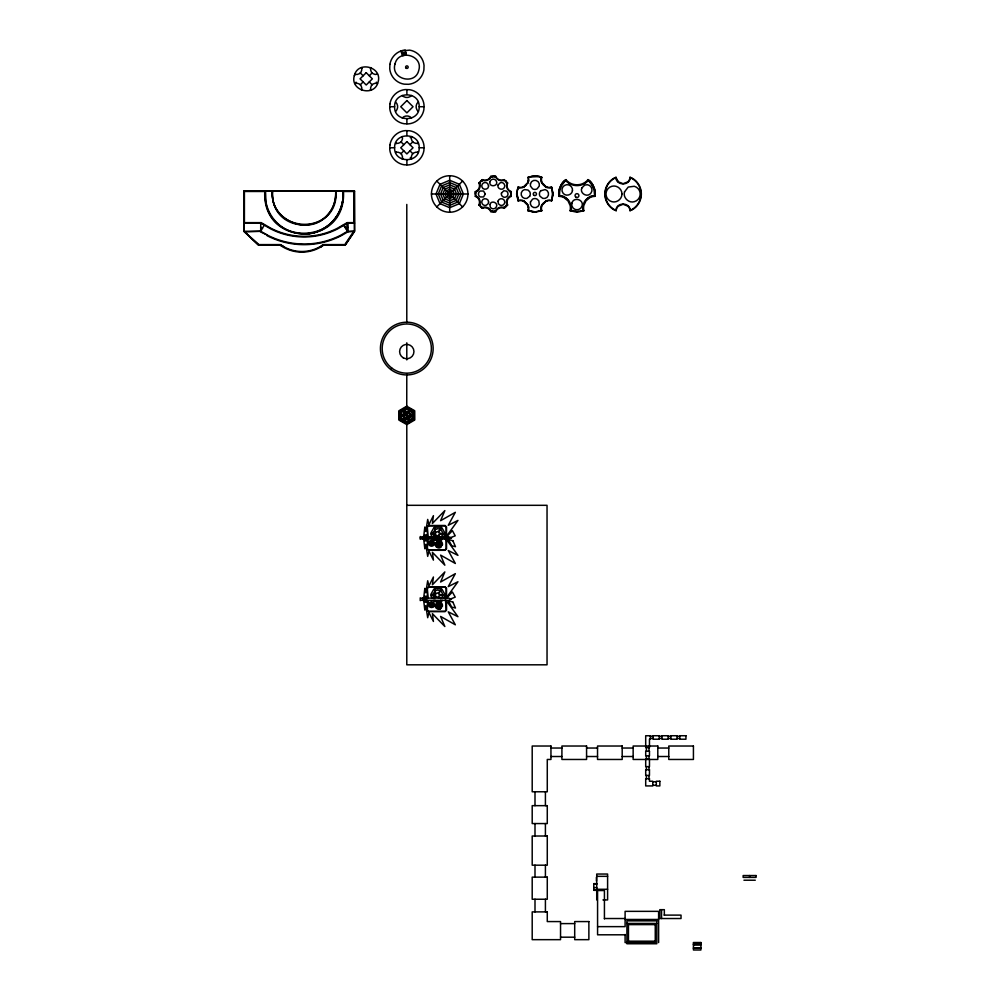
<?xml version="1.0" encoding="UTF-8"?>
<svg xmlns="http://www.w3.org/2000/svg" width="1000" height="1000" viewBox="0 0 1000 1000"><rect width="100%" height="100%" fill="white"/><g stroke="black" fill="none" stroke-linecap="round" stroke-linejoin="round"><path stroke-width="1.5" d="M347.137 228.212L347.163 222.638L354.062 222.638L354.062 191.475L343.488 191.475C346.438 247.963 261.837 247.963 264.775 191.475L244.412 191.475L244.412 222.638L261.188 222.638L270.863 228.25A72.6 72.6 0 0 0 337.45 228.25L347.163 222.638M282.688 246.025L280.45 244.6L258.9 244.6L243.938 231.275L260.712 231.275L267.337 235.1A80.312 80.312 0 0 0 296.512 243.675L304.15 244.037A80.312 80.312 0 0 0 340.975 235.1L347.6 231.275L354.538 231.275L345.125 245.225L323.512 245.225A37.3 37.3 0 0 1 280.262 245.225L258.65 245.225L243.938 231.275L243.938 191L354.538 191L354.538 231.275L347.762 231.887L347.638 223.113L354.538 223.113M430.462 545.037C428.275 547.537 428.387 539.087 430.5 541.638C426.75 548.713 438.638 542.013 430.5 541.638M430.462 606.362C428.275 608.862 428.387 600.413 430.5 602.962C426.75 610.05 438.638 603.337 430.5 602.962M430.613 545.125C428.975 546.538 434.062 546.6 432.475 545.15M430.65 541.55C429.05 540.1 434.15 540.163 432.512 541.575M430.613 606.45C428.975 607.863 434.062 607.938 432.475 606.475M430.65 602.888C429.05 601.425 434.15 601.487 432.512 602.913M432.625 545.062C434.738 547.625 434.837 539.163 432.663 541.663M432.625 606.4C434.738 608.95 434.837 600.5 432.663 603M265.238 191C261.663 247.712 346 246.838 343.025 191.275M343.038 191C345.525 213.275 326.55 234.3 304.137 234.112M335.975 191.275C339.075 234.7 270.487 237.613 272.3 191.137M399.588 415.887L400.025 414.55M406.138 421.337L405.938 423.212L406.037 422.275L401.262 419.562L400.513 420.125L402.013 418.988M407.537 408.525L407.638 407.587L407.438 409.45M565.875 180.688L565.962 179.625C571.25 186.5 582.7 186.5 588 179.625L589.888 181.075A18.262 18.262 0 0 1 595.237 193.988L594.925 196.35A11.575 11.575 0 0 0 589.925 197.587L585.95 200.875L583.812 205.562A11.575 11.575 0 0 0 583.9 210.712L576.975 212.25L570.05 210.712A11.575 11.575 0 0 0 570.15 205.562L568 200.875L564.038 197.587A11.575 11.575 0 0 0 559.025 196.35L558.725 193.988A18.262 18.262 0 0 1 564.062 181.075L565.962 179.625A13.713 13.713 0 0 0 560.25 187.062A13.713 13.713 0 0 0 559.025 196.35L559.525 193.988A17.463 17.463 0 0 1 564.637 181.637L565.875 180.688C571.4 187.225 582.562 187.225 588.088 180.688L588 179.625A13.713 13.713 0 0 1 593.7 187.062A13.713 13.713 0 0 1 594.925 196.35L594.438 193.988A17.463 17.463 0 0 0 589.325 181.637L588.088 180.688M423.675 536.7L424.837 527.013L425.737 531.45L427.7 519.412L428.888 524.688L433.425 515.662L432.425 523.462L444.85 510.6L440.6 520.688L455.35 512.312L448.237 525.3L457.95 520.413L447.488 534.9L446.538 534.9M423.675 598.025L424.837 588.35L425.737 592.775L427.7 580.75L428.888 586.013L433.425 577L432.425 584.788L444.85 571.925L440.6 582.013L455.35 573.65L448.237 586.625L457.95 581.75L447.488 596.237L446.538 596.237M335.7 191.262C336.587 238.113 269.075 232.525 272.562 191.137M394.6 106.725C394 90.925 419.787 90.925 419.188 106.725C419.787 122.525 394 122.525 394.6 106.725L389.8 106.725M394.6 147.775C394 131.975 419.787 131.975 419.188 147.775C419.787 163.575 394 163.575 394.6 147.775L389.8 147.775M475.312 191.625L475.312 196.35A6.262 6.262 0 0 1 478.9 205.012L482.238 208.35A6.262 6.262 0 0 1 490.9 211.938L495.625 211.938A6.262 6.262 0 0 1 504.275 208.35L507.625 205.012A6.262 6.262 0 0 1 511.213 196.35L511.213 191.625A6.262 6.262 0 0 1 507.625 182.963L504.275 179.625A6.262 6.262 0 0 1 495.625 176.038L490.9 176.038A6.262 6.262 0 0 1 482.238 179.625L478.9 182.963A6.262 6.262 0 0 1 475.312 191.625L475.6 193.988M510.925 193.988L511.213 196.35M552.537 196.312L552.537 191.663M482.238 208.35L482.875 207.45A6.85 6.85 0 0 1 491.075 210.85L493.263 211.65L495.438 210.85A6.85 6.85 0 0 1 503.638 207.45L507.625 205.012M504.275 179.625L503.638 180.512M570.05 210.712L570.938 210.225C572.513 203.275 566.85 195.888 559.738 195.613M616.163 210.712L615.9 210.225C616.512 202.05 629.675 202.05 630.288 210.225L630.025 210.712A6.95 6.95 0 0 0 627.825 206.125L623.088 204.262L618.362 206.125A6.95 6.95 0 0 0 616.163 210.712L613.962 209.8A18.262 18.262 0 0 1 613.962 178.175L616.163 177.262A6.95 6.95 0 0 0 618.362 181.85L623.088 183.713L627.825 181.85A6.95 6.95 0 0 0 630.025 177.262L632.225 178.175A18.262 18.262 0 0 1 632.225 209.8L630.025 210.712M630.025 177.262L630.288 177.75C629.625 186.125 616.112 185.787 615.825 177.4M528.488 209.363L528.237 210.55L530.2 211.363M527.925 210.712L528.65 209.375A8.263 8.263 0 0 0 527.975 205L523.837 200.875A8.263 8.263 0 0 0 519.462 200.2L518.125 200.912A7.837 7.837 0 0 1 523.663 201.262L527.575 205.175A7.837 7.837 0 0 1 527.925 210.712L534.85 212.25L541.788 210.712A7.837 7.837 0 0 1 542.125 205.175L546.05 201.262A7.837 7.837 0 0 1 551.575 200.912L553.112 193.988L551.575 187.062A7.837 7.837 0 0 1 546.05 186.713L542.125 182.787A7.837 7.837 0 0 1 541.788 177.262L534.85 175.725L527.925 177.262A7.837 7.837 0 0 1 527.575 182.787L523.663 186.713A7.837 7.837 0 0 1 518.125 187.062L516.6 193.988L518.125 200.912M541.788 177.262L541.062 178.6A8.263 8.263 0 0 0 541.737 182.963L545.875 187.1A8.113 8.113 0 0 0 547.325 187.438M424.487 598.2L424.3 599.062L422.875 599.062L422.875 598.2M260.7 231.312L260.712 223.113L243.938 223.113M260.712 231.275L245.487 231.887M530.237 176.762L539.575 176.35M583.488 204.6L583.75 203.7M404.762 420.562L404.125 422.175L404.45 421.362M409.125 409.425L409.45 408.612L408.812 410.238M479.363 204.938L479.613 204.312M480.775 206.475L479.787 204.375A6.85 6.85 0 0 0 476.388 196.163L475.312 196.35M506.725 183.6L506.175 181.075M517.638 189.375L518.125 187.062M551.575 200.912L552.688 193.988L551.575 187.062M551.413 200.6L552.225 198.637M491.075 177.125L493.263 176.325L495.438 177.125M440.562 539.012L440.938 540.325L434.825 540.325L435.2 539.012M440.175 529.25L440.938 527.175L434.825 527.175L435.588 529.25C440.188 526.825 445.262 533.325 441.25 536.775M440.562 600.35L440.938 601.65L434.825 601.65L435.2 600.35M440.175 590.588L440.938 588.5L434.825 588.5L435.588 590.588C440.188 588.162 445.262 594.663 441.25 598.1M264.25 225.15L260.4 231.812L267.337 235.1M440.062 546.587C442.137 548.438 435.588 548.438 437.663 546.587C449.487 545.4 431.287 536.6 437.663 546.587M440.062 542C442.137 540.15 435.588 540.15 437.663 542M440.062 607.925C442.137 609.763 435.588 609.763 437.663 607.925C449.487 606.725 431.287 597.925 437.663 607.925M440.062 603.325C442.137 601.487 435.588 601.487 437.663 603.325M615.9 177.75L618.362 181.85M542.275 204.375L541.888 205.062A8.113 8.113 0 0 0 541.4 206.45M442.325 539.012L441.912 539.75L441.15 539.012M443.6 536.775L444.975 534.325L442.837 533.962M442.325 600.35L441.912 601.075L441.15 600.35M443.6 598.1L444.975 595.662L442.837 595.3M283.812 246.737L280.113 245.125L280.6 244.7A36.7 36.7 0 0 0 323.175 244.7L320.262 247.288L323.325 244.6L344.8 244.6L353.375 231.887M403.625 415.425L405.188 412.675L408.35 412.65L409.95 415.375L408.387 418.125L405.225 418.15L403.625 415.425L406.388 414.712L405.188 412.675M400.562 420.037L402.362 421.075L403.387 419.775M405.225 418.15L407.188 416.087L408.387 418.125M406.388 414.712L408.35 412.65M407.188 416.087L409.95 415.375M433.438 539.012L433.85 539.75L434.613 539.012M440.538 529.475L441.912 527.75L444.975 533.175L442.837 533.538M433.438 600.35L433.85 601.075L434.613 600.35M440.538 590.8L441.912 589.087L444.975 594.5L442.837 594.862M436.075 544.412C433.762 543.75 436.962 549.163 437.475 546.475M440.25 542.112C440.812 539.388 444.087 545.062 441.45 544.188M436.075 605.737C433.762 605.075 436.962 610.5 437.475 607.812M440.25 603.438C440.812 600.712 444.087 606.388 441.45 605.513M435.588 529.25L432.562 533.312L434.35 536.775M435.588 590.588L432.562 594.65L434.35 598.1M475.85 192.037L476.388 191.8A6.85 6.85 0 0 0 479.787 183.6L480.775 181.5L482.875 180.512M562.6 183.925L564.475 181.488M410.188 411.025L411.25 409.65L410.725 410.337M518.387 187.55L519.462 187.775A8.263 8.263 0 0 0 523.837 187.1L527.975 182.963A8.263 8.263 0 0 0 528.65 178.6L528.237 177.425L530.2 176.612M547.325 200.538A8.113 8.113 0 0 0 545.938 201.012L541.737 205A8.263 8.263 0 0 0 541.062 209.375L541.788 210.712M542.6 203.8L545.938 201.012A8.263 8.263 0 0 1 550.25 200.2L551.325 200.425M585.5 200.525L588.638 197.688M244.225 231.537L258.363 244.95M360.325 84.738L363.137 81.925M369.288 75.775L372.088 72.962M401.012 153.663L403.812 150.85M409.963 144.7L412.775 141.888M436.775 206.9L462.6 181.075M335.45 191.238L335.712 191A31.675 31.675 0 0 1 327.438 215.062C308.75 237.3 269 219.662 272.562 191M526.175 185.3L523.775 186.962A8.113 8.113 0 0 1 522.388 187.438M480.637 181.363L482.938 180.338A6.662 6.662 0 0 0 490.913 177.037L495.337 176.412M511.213 191.625L510.125 191.8M411.562 411.8L413.062 410.675L412.312 411.238L406.737 408.075L406.788 373.9M445.35 597.925L446.538 597.1L446.538 588.275L445.087 586.812L428.612 586.812L427.15 588.275L427.738 597.925L427.388 588.4L428.6 587.175L445 587.175L446.138 588.538L446.138 596.438L445.35 597.1L446.138 609.925L445 611.275L428.6 611.275L427.388 610.05L427.738 600.525L427.15 610.175L428.612 611.638L445.087 611.638L446.538 610.175L446.538 601.35L445.35 600.525M432.562 533.513L430.788 533.175L433.85 527.75L434.825 527.75M432.562 533.987L430.788 534.325L432.163 536.775M432.562 594.85L430.788 594.5L433.85 589.087L434.825 589.087M432.562 595.312L430.788 595.662L432.163 598.1M399.55 411.287L406.737 407.075L413.975 411.188L414.025 419.513L406.85 423.725L399.613 419.613L399.55 411.287L401.287 412.262L401.325 418.6L406.838 421.725L412.3 418.525L412.25 412.2L406.75 409.062L401.287 412.262M399.613 419.613L401.325 418.6M412.25 412.2L413.975 411.188M347.625 227.188L345.838 228.212L347.625 231.275L347.638 223.113L337.738 228.812A73.238 73.238 0 0 1 270.575 228.812L260.712 223.113M267.05 235.65A80.925 80.925 0 0 0 341.262 235.65L347.912 231.812L344.062 225.15M436.075 544.175L435.15 544L437.262 541.237M440.462 547.35L442.562 544.587L441.45 544.4M436.075 605.5L435.15 605.325L437.262 602.562M440.462 608.688L442.562 605.925L441.45 605.737M584.038 183.6L585.225 182.925M400.462 418.188L399.538 418.488L399.588 417.35M413.125 414.438L413.9 414.312L413.888 412.225L413.113 412.612L413.15 418.1L414.025 418.475L412.287 417.738M399.6 418.562L401.325 417.812M412.262 412.987L413.975 412.225M476.312 191.637L475.412 193.988L476.312 196.337M446.575 536.775L452.4 530.65L455.225 535.812L450.662 537.587M446.575 598.1L452.4 591.987L455.225 597.15L450.662 598.925M616.237 177.613L614.138 178.487A17.9 17.9 0 0 0 614.138 209.488L615.9 210.225M541.287 210.45L534.85 211.975L531.362 211.513M539.513 211.363L541.475 210.55M589.663 197.075L591.337 196.375M583.9 210.712L576.975 211.438L570.938 210.225M581.55 211.062L583.263 210.35M630.288 210.225L632.038 209.488A17.9 17.9 0 0 0 632.038 178.487L630.288 177.75M482.938 207.638L480.637 206.612M425.988 536.775L448.537 536.775L451.45 537.9L448.537 539.012L425.988 539.012M400.45 417.275L401.312 417.013M432.562 533.75L435.763 533.138L434.637 531.213L436.825 532.075L439.675 530.6L438.625 532.737L442.188 533.75L438.625 534.763L439.613 536.775M401.75 53.362L405.737 52.462M550.225 187.625L551.413 187.362L552.225 189.325M551.325 187.55L550.25 187.775A8.263 8.263 0 0 1 545.875 187.1L542.6 184.175M400.45 416.362L399.513 416.5L401.312 416.225M412.262 414.575L413.9 414.312M506.95 183.062L507.625 182.963M478.9 205.012L479.575 204.913M531.362 176.462L538.35 176.462M495.337 211.562L490.913 210.938M594.225 195.613C587.112 195.888 581.438 203.275 583.013 210.225M593.112 195.938L594.412 195.825M574.8 185.275L579.163 185.275M433.575 543.288L434.25 543.275M433.575 604.625L434.25 604.6M399.5 412.925L399.588 417.025M413.137 416.275L414 416.388L412.275 416.15M419.188 106.725L423.988 106.725M419.188 147.775L423.988 147.775M243.938 191.225L354.538 191.225M431.438 193.988L467.95 193.988A18.262 18.262 0 0 1 440.562 209.8A18.262 18.262 0 0 1 440.562 178.175A18.262 18.262 0 0 1 467.95 193.988M243.938 231.05L244.175 191M354.538 231.05L354.3 191M406.788 505.312L547.038 505.312L547.038 664.812L406.788 664.812L406.788 424.263M422.7 537.3L420.225 536.525L420.225 539.275L422.7 538.5M424.663 537.3L425.5 537.3L424.875 534.938L426.587 534.938L426.587 540.85L424.875 540.85L425.5 538.5L424.663 538.5M420.225 537.9L451.45 537.9M446.538 540.887L447.488 540.887L457.95 555.375L448.237 550.5L455.35 563.475L440.6 555.112L444.85 565.2L432.425 552.337L433.425 560.125L428.888 551.112L427.7 556.375L425.737 544.35L424.837 548.775L423.675 539.087M425.988 598.1L448.537 598.1L451.45 599.225L448.537 600.35L425.988 600.35M422.7 598.625L420.225 597.85L420.225 600.6L422.7 599.825M424.663 598.625L425.5 598.625L424.875 596.263L426.587 596.263L426.587 602.188L424.875 602.188L425.5 599.825L424.663 599.825M446.538 602.225L447.488 602.225L457.95 616.7L448.237 611.825L455.35 624.8L440.6 616.438L444.85 626.525L432.425 613.663L433.425 621.45L428.888 612.438L427.7 617.712L425.737 605.675L424.837 610.1L423.675 600.425M650.387 736.25L653.125 736.25M659.275 736.25L662.013 736.25M668.162 736.25L670.9 736.25M677.05 736.25L679.788 736.25M650.387 738.45L653.125 738.45M659.275 738.45L662.013 738.45M668.162 738.45L670.9 738.45M677.05 738.45L679.788 738.45M550.95 748.037L561.912 748.037M586.575 748.037L597.537 748.037M622.188 748.037L633.15 748.037M657.8 748.037L668.775 748.037M550.95 756.513L561.912 756.513M586.575 756.513L597.537 756.513M622.188 756.513L633.15 756.513M657.8 756.513L668.775 756.513M652.775 781.762L656.312 781.762M652.775 785.275L656.312 785.275M596.725 876.338L607.6 876.338M743.938 880.212L755.275 880.212M596.788 883.637L593.775 883.637L593.775 890.337L596.788 890.337M593.775 884.237L596.788 884.237M593.775 887.588L596.788 887.588M596.725 889.287L607.6 889.287M593.775 889.737L596.788 889.737M602.938 899.938L607.6 899.938L607.6 874.038L596.725 874.038L596.725 899.938M664.125 915.113L681.025 915.113L681.025 918.525L659.8 918.525L659.8 909.675L664.338 909.675L664.338 915.113M604.425 918.525L625.1 918.525M625.1 919.463L658.612 919.463M560.538 923.6L574.7 923.6M626.912 923.438L656.8 923.438M597.575 926.637L625.1 926.637L625.1 911.35L658.612 911.35L658.612 942.575M625.1 934.8L597.575 934.8L597.575 890.537L604.425 890.537L604.425 918.913M560.538 937.188L574.7 937.188M628.45 941.188L655.263 941.188M628.15 942.575L625.1 942.575L625.1 934.463M693.45 943.088L700.9 943.088M693.45 944.525L700.9 944.525M693.45 944.812L700.9 944.812M693.45 947.987L700.9 947.987M693.45 948.275L700.9 948.275M342.35 201.85L342.362 201.812A38.812 38.812 0 0 1 265.925 201.812L265.525 191M433.575 543.462L434.237 543.5M433.575 604.788L434.237 604.825M560.85 195.938L559.538 195.825L559.3 193.988M534.85 211.812L528.413 210.45M478.9 182.963L479.575 183.062M401.3 414.637L399.575 414.4L400.438 414.525M519.487 187.625L518.288 187.362L517.475 189.325L516.862 193.988L518.288 200.6M433.4 533.75L435.75 534.375L434.637 536.275L436.825 535.438L439.438 536.775M400.425 413.612L401.287 413.85M503.587 207.638L505.875 206.612L506.725 204.375A6.85 6.85 0 0 1 510.125 196.163L511.112 193.988L510.213 191.637A6.662 6.662 0 0 1 506.9 183.663L505.875 181.363L503.587 180.338A6.662 6.662 0 0 1 495.6 177.037M562.612 196.375L564.288 197.075M539.513 176.612L541.475 177.425M539.475 176.762L541.287 177.525M570.7 210.35L572.4 211.062M401.287 413.062L399.562 412.325L400.425 412.688M439.438 598.1L436.825 596.763L434.637 597.612L435.75 595.712L433.4 595.075L435.763 594.462L434.637 592.537L436.825 593.4L439.675 591.925L438.625 594.075L442.188 595.075L438.625 596.087L439.613 598.1M568.737 182.925L569.925 183.6M412.3 418.525L414.025 419.513M404.175 422.1L405.988 423.125M260.712 227.188L262.475 228.212M565.312 197.688L568.462 200.525M354.325 231.6L345.35 244.887M401.962 411.863L400.45 410.763L401.213 411.312L405.95 408.537L405.838 407.6L406.062 409.462M411.613 418.925L413.125 420.037L412.375 419.487L407.625 422.262L407.738 423.2L407.512 421.325M360.325 72.962L363.137 75.775M369.288 81.925L372.088 84.738M401.012 141.888L403.812 144.7M409.963 150.85L412.775 153.663M436.775 181.075L462.6 206.9M527.112 203.8L523.775 201.012A8.113 8.113 0 0 0 522.388 200.538M402.788 410.387L402.25 409.7L403.338 411.062M410.788 420.412L411.337 421.087L410.25 419.725M589.475 181.488L591.35 183.925M437.013 541.375L437.475 542.112M440.25 546.475L440.712 547.212M437.013 602.712L437.475 603.438M440.25 607.812L440.712 608.538M434.338 528.038L435.225 529.475M434.338 589.375L435.225 590.8M407.188 414.7L407.587 415.387M405.988 415.4L406.388 416.087M343.512 224.737L345.675 228.5M542.275 183.6L541.888 182.9A8.113 8.113 0 0 1 541.4 181.525M592.288 185.15L593.175 187.275M518.387 200.425L517.025 193.988M404.7 410.262L404.038 408.65L404.363 409.462M408.875 420.525L409.538 422.137L409.212 421.337M479.363 183.025L479.613 183.663M570.212 203.7L570.475 204.6M504.188 207.675L504.275 208.35M482.238 179.625L482.325 180.3M413.913 416.388L413.925 418.475M406.737 407.075L406.75 409.062M406.838 421.725L406.85 423.725M400.412 411.775L400.462 419.1M749.6 875.55L749.6 877.412M661.538 909.675L661.538 918.525M649 747.588L649 751.188M649 755.837L649 759.062M649 766.625L649 769.712M649 775.45L649 778.725M646.4 747.588L646.4 751.188M646.4 755.837L646.4 759.062M646.4 766.625L646.4 769.712M646.4 775.45L646.4 778.725M596.425 877.275L596.425 881.038M545.413 791.775L545.413 805.662M545.413 823.562L545.413 836.012M545.413 865.188L545.413 877.138M545.413 899.237L545.413 911.888M535 791.775L535 805.662M535 823.562L535 836.012M535 865.188L535 877.138M535 899.237L535 911.888M449.688 175.725L449.688 212.25M406.887 89.625L406.887 94.425M406.887 119.025L406.887 123.825M406.887 130.688L406.887 135.475M406.887 160.075L406.887 164.875M406.788 204.438L406.788 322.587M406.788 342.8L406.788 359.9M344.738 245.225L323.9 245.225M279.875 245.225L259.037 245.225M528.525 180.075A8.113 8.113 0 0 1 527.825 182.9M541.175 180.075A8.113 8.113 0 0 1 541.225 178.612M541.225 209.363A8.113 8.113 0 0 1 541.175 207.9M527.825 205.062A8.113 8.113 0 0 1 528.525 207.9M417.562 151.812A6.35 6.35 0 0 0 418.15 152.438A5.175 5.175 0 0 0 411.562 159.037A6.35 6.35 0 0 0 410.213 157.938M417.562 143.75A6.35 6.35 0 0 1 418.15 143.112A5.175 5.175 0 0 1 411.562 136.512A6.35 6.35 0 0 1 410.213 137.613M402.863 158.438A6.35 6.35 0 0 0 402.225 159.037A5.175 5.175 0 0 0 395.625 152.438A6.35 6.35 0 0 0 396.225 151.812M396.225 143.75A6.35 6.35 0 0 0 395.625 143.112A5.175 5.175 0 0 0 402.225 136.512M402.225 117.987A6.35 6.35 0 0 1 411.562 117.987M418.15 111.388A6.35 6.35 0 0 1 418.15 102.062M411.562 95.463A6.35 6.35 0 0 1 402.225 95.463M395.625 102.062A6.35 6.35 0 0 1 395.625 111.388M377.475 74.188A5.175 5.175 0 0 1 370.875 67.588A6.35 6.35 0 0 1 370.238 68.188M376.362 82.175A6.35 6.35 0 0 0 377.475 83.525A5.175 5.175 0 0 0 370.875 90.113A6.35 6.35 0 0 0 370.238 89.513M362.175 89.513A6.35 6.35 0 0 0 361.538 90.113A5.175 5.175 0 0 0 354.938 83.525A6.35 6.35 0 0 0 356.05 82.175M355.538 74.825A6.35 6.35 0 0 0 354.938 74.188A5.175 5.175 0 0 0 361.538 67.588A6.35 6.35 0 0 0 362.175 68.188M389.888 64.375L389.75 68.875A17.237 17.237 0 0 0 404.125 84.162L408.625 84.3A17.237 17.237 0 0 0 423.9 69.912L424.038 65.412A17.237 17.237 0 0 0 409.663 50.138L400.788 51.037L402.713 55.688L406.325 54.925L405.163 50A17.237 17.237 0 0 0 389.888 64.375M389.888 103.963L389.75 108.45A17.237 17.237 0 0 0 404.125 123.737L408.625 123.875A17.237 17.237 0 0 0 423.9 109.488L424.038 105A17.237 17.237 0 0 0 409.663 89.712L405.163 89.575A17.237 17.237 0 0 0 389.888 103.963M389.888 145.013L389.75 149.5A17.237 17.237 0 0 0 404.125 164.788L408.625 164.925A17.237 17.237 0 0 0 423.9 150.55L424.038 146.05A17.237 17.237 0 0 0 409.663 130.762L405.163 130.625A17.237 17.237 0 0 0 389.888 145.013M427.738 539.188L427.388 548.725L428.6 549.95L445 549.95L446.138 548.587L446.138 540.688L445.35 539.188L446.538 540.025L446.538 548.85L445.087 550.3L428.612 550.3L427.15 548.85L427.738 539.188M354.325 75.675C349.663 90.775 374.575 97.45 378.088 82.037C382.75 66.938 357.837 60.263 354.325 75.675M395.012 63.963C390.35 79.062 415.262 85.738 418.775 70.325C423.438 55.225 398.525 48.55 395.012 63.963M485.275 193.988L483.562 196.95L480.138 196.95A3.425 3.425 0 0 1 480.138 191.025L483.562 191.025L485.275 193.988M488.612 185.912C488.787 189.775 482.713 190.575 481.887 186.8A3.425 3.425 0 0 1 486.075 182.613L487.612 183.5L488.612 185.912M489.95 181.688C488.488 187.887 499.25 186.475 496.225 180.863A3.425 3.425 0 0 0 490.3 180.863L489.95 181.688M488.612 202.05L488.15 203.762L486.075 205.362A3.425 3.425 0 0 1 481.887 201.175C482.713 197.4 488.787 198.2 488.612 202.05M489.95 204.513L490.3 207.113A3.425 3.425 0 0 0 496.225 207.113C498.825 202.838 491.138 199.65 489.95 204.513M498.025 185.025C496.725 189.237 503.663 191.088 504.637 186.8A3.425 3.425 0 0 0 500.438 182.613L498.025 185.025M498.025 201.175L498.363 203.762L500.438 205.362A3.425 3.425 0 0 0 504.637 201.175C503.913 197.875 498.75 197.875 498.025 201.175M501.438 193.125C500.6 195.85 503.925 198.412 506.337 196.875A3.337 3.337 0 0 0 506.337 191.088L503.8 190.763L501.438 193.125M530.45 183.675L530.45 186.038L532.575 188.812A4.562 4.562 0 0 0 537.137 188.812L539.263 186.038L539.263 183.675A4.562 4.562 0 0 0 530.45 183.675M530.45 201.938L530.45 204.3A4.562 4.562 0 0 0 539.263 204.3L538.812 200.837L537.137 199.163A4.562 4.562 0 0 0 532.575 199.163L530.45 201.938M571.875 203.162L571.875 205.9A5.275 5.275 0 0 0 582.075 205.9C584.075 199.412 573.387 196.55 571.875 203.162M621.95 193.988C622.05 199.05 616.763 203.1 611.9 201.7A7.987 7.987 0 0 1 611.9 186.275C616.763 184.875 622.05 188.925 621.95 193.988M624.5 191.912C622.8 197.575 628.638 203.4 634.288 201.7A7.987 7.987 0 0 0 634.288 186.275L628.225 187.062L624.5 191.912M424.487 536.875L424.3 537.725L422.875 537.725L422.875 536.875L424.487 536.875M572.463 190.637C572.05 195.125 565.662 196.838 563.05 193.162A5.275 5.275 0 0 1 566.55 184.725C569.85 184.225 572.962 187.338 572.463 190.637M581.85 187.938C579.338 193.312 587.5 198.025 590.9 193.162A5.275 5.275 0 0 0 587.413 184.725L584.7 185.075L581.85 187.938M440.012 184.3L436 193.988L440.012 203.675L449.688 207.675L459.375 203.675L463.387 193.988L459.375 184.3L449.688 180.287L440.012 184.3M441.625 185.912L438.275 193.988L441.625 202.05L449.688 205.4L457.762 202.05L461.1 193.988L457.762 185.912L449.688 182.575L441.625 185.912M443.237 187.525L440.562 193.988L443.237 200.438L449.688 203.113L456.15 200.438L458.825 193.988L456.15 187.525L449.688 184.862L443.237 187.525M444.85 189.15L442.85 193.988L444.85 198.825L449.688 200.837L454.538 198.825L456.538 193.988L454.538 189.15L449.688 187.138L444.85 189.15M446.463 190.763L445.125 193.988L446.463 197.213L449.688 198.55L452.925 197.213L454.263 193.988L452.925 190.763L449.688 189.425L446.463 190.763M448.075 192.375L447.413 193.988L448.075 195.6L449.688 196.262L451.3 195.6L451.975 193.988L451.3 192.375L449.688 191.7L448.075 192.375M439.8 542.688L439.25 543.775L441.112 544.288L439.25 544.812L439.8 545.9L437.163 545.588L437.75 544.612L436.512 544.288L437.75 543.975L437.163 543L439.8 542.688M439.8 604.012L439.25 605.112L441.112 605.625L439.25 606.138L439.8 607.225L437.163 606.912L437.75 605.938L436.512 605.625L437.75 605.312L437.163 604.325L439.8 604.012M432.3 542.112L431.863 542.95L433.312 543.375L431.85 543.75L432.275 544.612L430.225 544.338L430.262 542.325L432.3 542.112M432.3 603.438L431.863 604.288L433.312 604.7L431.85 605.087L432.275 605.938L430.225 605.675L430.262 603.663L432.3 603.438M404.525 411.538L402.312 415.425L404.575 419.3L409.05 419.263L411.275 415.363L409 411.5L404.525 411.538M404.775 411.962L402.812 415.425L404.825 418.862L408.8 418.825L410.763 415.375L408.75 411.938L404.775 411.962M529.675 196.262L526.912 198.4L524.538 198.4A4.562 4.562 0 0 1 524.538 189.575L528.013 190.037L529.675 191.7A4.562 4.562 0 0 1 529.675 196.262M540.763 190.763L540.025 191.7A4.562 4.562 0 0 0 540.025 196.262L542.8 198.4L545.163 198.4A4.562 4.562 0 0 0 545.163 189.575L540.763 190.763M428.6 525.85L427.388 527.062L427.738 536.6L427.15 526.95L428.612 525.487L445.087 525.487L446.538 526.95L446.538 535.775L445.35 536.6L446.138 535.1L446.138 527.2L445 525.85L428.6 525.85M366.213 72.7L360.062 78.85L366.213 85L372.35 78.85L366.213 72.7M406.887 100.575L400.75 106.725L406.887 112.875L413.038 106.725L406.887 100.575M406.887 141.625L400.75 147.775L406.887 153.925L413.038 147.775L406.887 141.625M406.725 406.2L398.787 410.85L398.85 420.05L406.85 424.6L414.787 419.95L414.725 410.737L406.725 406.2M403.612 54.9L402.912 55.188L402.262 53.625L405.462 52.912L405.863 54.612L403.612 54.9M424.663 536.7L422.7 536.7L422.7 539.087L424.663 539.087L424.663 536.7M424.3 538.062L422.875 538.062L422.875 538.925L424.487 538.925L424.3 538.062M424.663 598.025L422.7 598.025L422.7 600.425L424.663 600.425L424.663 598.025M424.3 599.4L422.875 599.4L422.875 600.25L424.487 600.25L424.3 599.4M650.387 735.738L645.7 735.738L645.7 747.588L649.463 747.588L649.463 739.212L650.387 739.212L650.387 735.738M659.275 735.738L653.125 735.738L653.125 739.212L659.275 739.212L659.275 735.738M668.162 735.738L662.013 735.738L662.013 739.212L668.162 739.212L668.162 735.738M677.05 735.738L670.9 735.738L670.9 739.212L677.05 739.212L677.05 735.738M685.938 735.738L679.788 735.738L679.788 739.212L685.938 739.212L685.938 735.738M550.95 746.025L532.2 746.025L532.2 791.775L547.275 791.775L547.275 759.463L550.95 759.463L550.95 746.025M586.575 746.025L561.912 746.025L561.912 759.463L586.575 759.463L586.575 746.025M622.188 746.025L597.537 746.025L597.537 759.463L622.188 759.463L622.188 746.025M657.8 746.025L633.15 746.025L633.15 759.463L657.8 759.463L657.8 746.025M693.425 746.025L668.775 746.025L668.775 759.463L693.425 759.463L693.425 746.025M649.463 751.188L645.7 751.188L645.7 755.837L649.463 755.837L649.463 751.188M649.463 759.062L645.7 759.062L645.7 766.625L649.463 766.625L649.463 759.062M649.463 769.712L645.7 769.712L645.7 775.45L649.463 775.45L649.463 769.712M649.463 778.725L645.7 778.725L645.7 785.925L652.775 785.925L652.775 781.237L649.463 781.237L649.463 778.725M659.85 781.237L656.312 781.237L656.312 785.925L659.85 785.925L659.85 781.237M547.275 805.662L532.2 805.662L532.2 823.562L547.275 823.562L547.275 805.662M547.275 836.012L532.2 836.012L532.2 865.188L547.275 865.188L547.275 836.012M756.062 875.55L743.15 875.55L743.15 877.412L756.062 877.412L756.062 875.55M547.275 877.138L532.2 877.138L532.2 899.237L547.275 899.237L547.275 877.138M547.275 911.888L532.2 911.888L532.2 939.663L560.538 939.663L560.538 921.575L547.275 921.575L547.275 911.888M656.8 920.863L626.912 920.863L626.912 943.75L656.8 943.75L656.8 920.863M588.875 921.575L574.7 921.575L574.7 939.663L588.875 939.663L588.875 921.575M655.263 924.613L628.45 924.613L628.45 942.562L655.263 942.562L655.263 924.613M700.9 942.513L693.45 942.513L693.45 950L700.9 950L700.9 942.513M452.863 540.712L448.5 539.575L451.625 545.688L455.475 546.688L452.863 540.712M452.863 602.05L448.5 600.913L451.625 607.025L455.475 608.025L452.863 602.05M534.05 195.387A1.613 1.613 0 0 0 536.475 193.988A1.613 1.613 0 0 0 534.05 192.587A1.613 1.613 0 0 0 534.05 195.387M576.013 197.237A1.925 1.925 0 0 0 578.9 195.575A1.925 1.925 0 0 0 576.013 193.912A1.925 1.925 0 0 0 576.013 197.237M390.637 369.412A26.363 26.363 0 0 0 432.912 352.137A26.363 26.363 0 0 0 396.812 324.162A26.363 26.363 0 0 0 390.637 369.412M391.725 368.013A24.588 24.588 0 0 0 431.15 351.9A24.588 24.588 0 0 0 397.488 325.812A24.588 24.588 0 0 0 391.725 368.013M403.188 357.788A7.175 7.175 0 0 0 413.95 351.587A7.175 7.175 0 0 0 403.188 345.375A7.175 7.175 0 0 0 403.188 357.788M406.25 68.263A1.288 1.288 0 0 0 408.175 67.15A1.288 1.288 0 0 0 406.25 66.037A1.288 1.288 0 0 0 406.25 68.263"/></g></svg>
